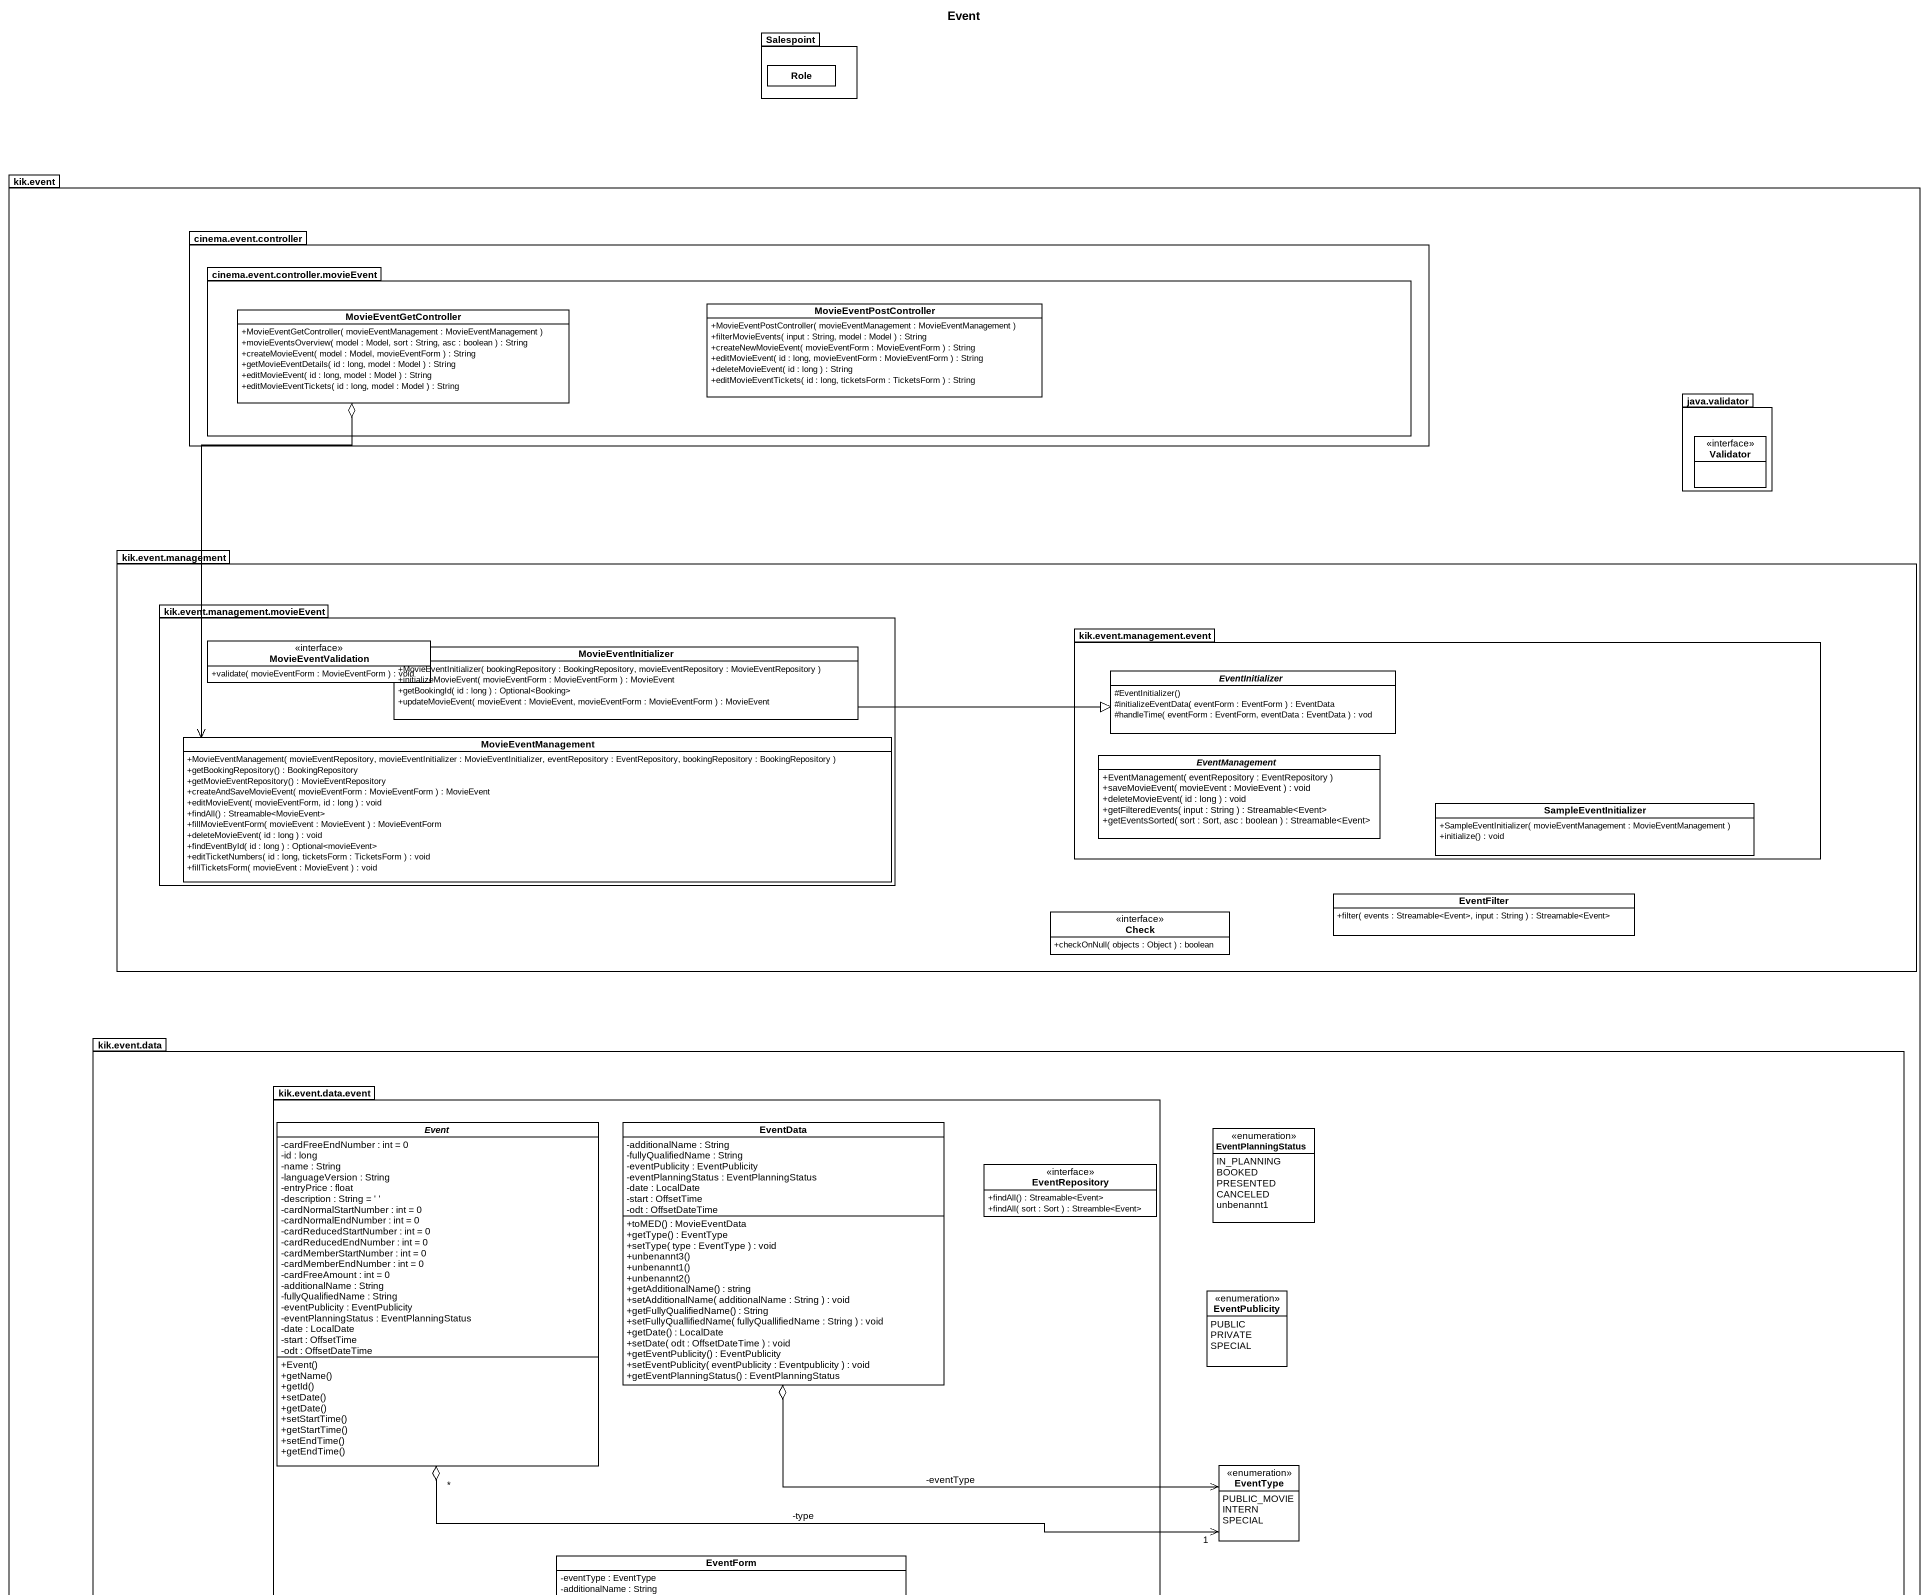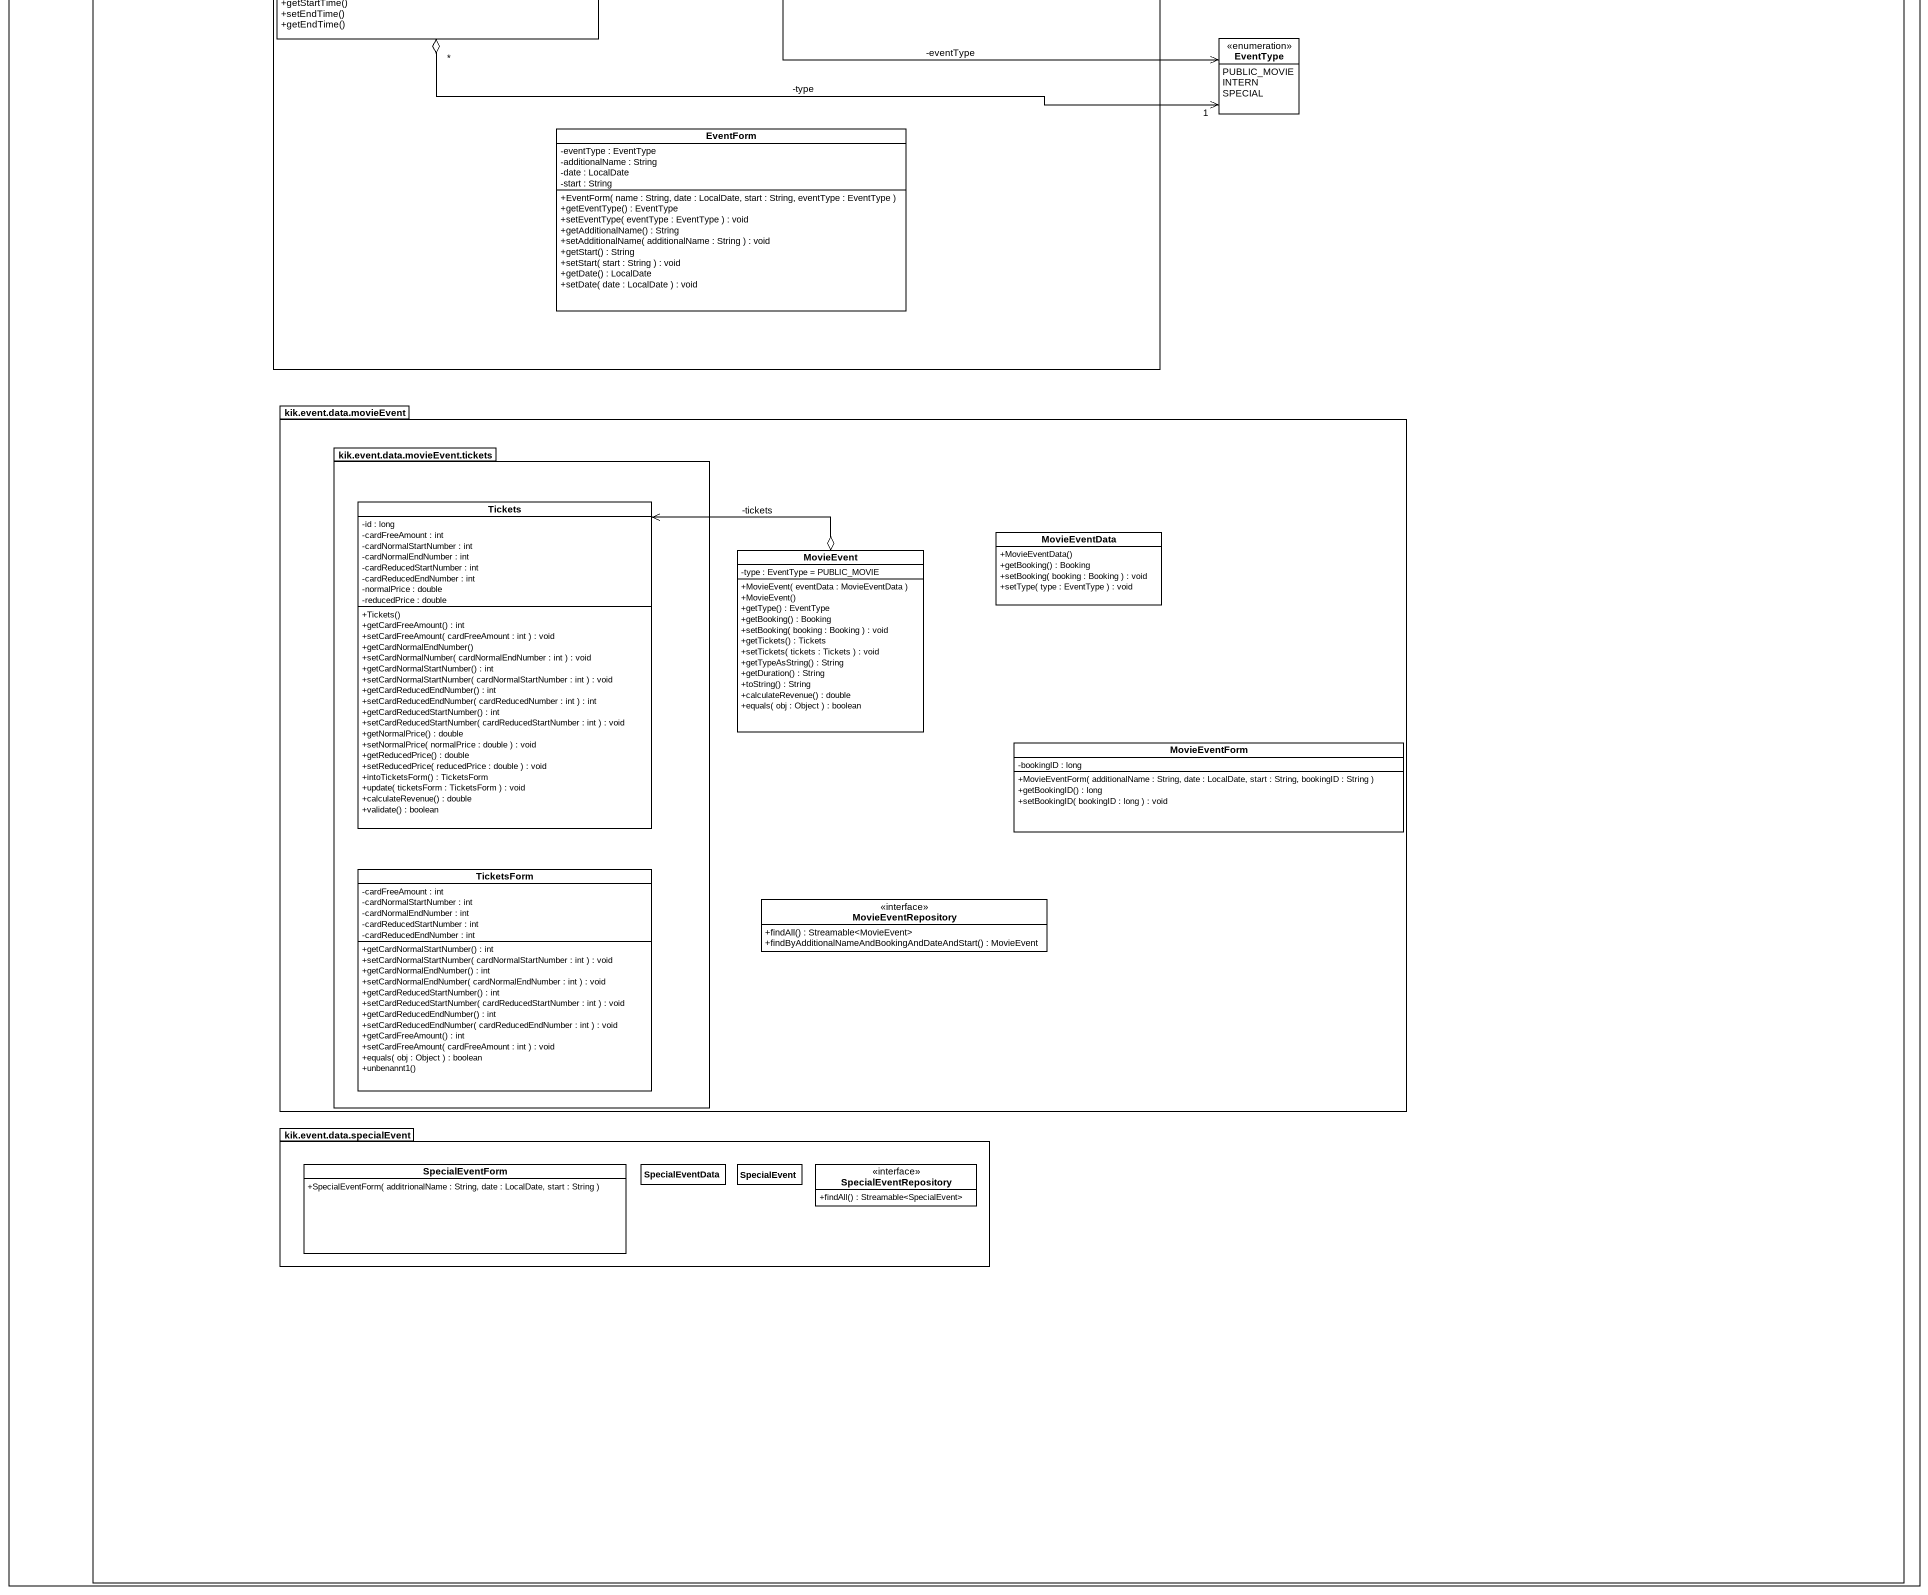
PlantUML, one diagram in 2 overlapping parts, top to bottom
@startuml
title Event
hide circle
hide empty members
skinparam classAttributeIconSize 0
package Salespoint {
  class Role
}
package "kik.event" as kik_event {
  package "cinema.event.controller" as cinema_event_controller {
    package "cinema.event.controller.movieEvent" as cinema_event_controller_2 {
      class MovieEventGetController {
        +MovieEventGetController( movieEventManagement : MovieEventManagement )
        +movieEventsOverview( model : Model, sort : String, asc : boolean ) : String
        +createMovieEvent( model : Model, movieEventForm ) : String
        +getMovieEventDetails( id : long, model : Model ) : String
        +editMovieEvent( id : long, model : Model ) : String
        +editMovieEventTickets( id : long, model : Model ) : String
      }
      class MovieEventPostController {
        +MovieEventPostController( movieEventManagement : MovieEventManagement )
        +filterMovieEvents( input : String, model : Model ) : String
        +createNewMovieEvent( movieEventForm : MovieEventForm ) : String
        +editMovieEvent( id : long, movieEventForm : MovieEventForm ) : String
        +deleteMovieEvent( id : long ) : String
        +editMovieEventTickets( id : long, ticketsForm : TicketsForm ) : String
      }
    }
  }
  package "java.validator" as java_validator {
    interface Validator
  }
  package "kik.event.management" as kik_event_management {
    package "kik.event.management.movieEvent" as kik_event_management_2 {
      interface MovieEventValidation {
        +validate( movieEventForm : MovieEventForm ) : void
      }
      class MovieEventInitializer {
        +MovieEventInitializer( bookingRepository : BookingRepository, movieEventRepository : MovieEventRepository )
        +initializeMovieEvent( movieEventForm : MovieEventForm ) : MovieEvent
        +getBookingId( id : long ) : Optional<Booking>
        +updateMovieEvent( movieEvent : MovieEvent, movieEventForm : MovieEventForm ) : MovieEvent
      }
      class MovieEventManagement {
        +MovieEventManagement( movieEventRepository, movieEventInitializer : MovieEventInitializer, eventRepository : EventRepository, bookingRepository : BookingRepository )
        +getBookingRepository() : BookingRepository
        +getMovieEventRepository() : MovieEventRepository
        +createAndSaveMovieEvent( movieEventForm : MovieEventForm ) : MovieEvent
        +editMovieEvent( movieEventForm, id : long ) : void
        +findAll() : Streamable<MovieEvent>
        +fillMovieEventForm( movieEvent : MovieEvent ) : MovieEventForm
        +deleteMovieEvent( id : long ) : void
        +findEventById( id : long ) : Optional<movieEvent>
        +editTicketNumbers( id : long, ticketsForm : TicketsForm ) : void
        +fillTicketsForm( movieEvent : MovieEvent ) : void
      }
    }
    package "kik.event.management.event" as kik_event_management_event {
      abstract class EventInitializer {
        #EventInitializer()
        #initializeEventData( eventForm : EventForm ) : EventData
        #handleTime( eventForm : EventForm, eventData : EventData ) : vod
      }
      abstract class EventManagement {
        +EventManagement( eventRepository : EventRepository )
        +saveMovieEvent( movieEvent : MovieEvent ) : void
        +deleteMovieEvent( id : long ) : void
        +getFilteredEvents( input : String ) : Streamable<Event>
        +getEventsSorted( sort : Sort, asc : boolean ) : Streamable<Event>
      }
      class SampleEventInitializer {
        +SampleEventInitializer( movieEventManagement : MovieEventManagement )
        +initialize() : void
      }
    }
    class EventFilter {
      +filter( events : Streamable<Event>, input : String ) : Streamable<Event>
    }
    interface Check {
      +checkOnNull( objects : Object ) : boolean
    }
  }
  package "kik.event.data" as kik_event_data {
    package "kik.event.data.event" as kik_event_data_event {
      abstract class Event {
        -cardFreeEndNumber : int = 0
        -id : long
        -name : String
        -languageVersion : String
        -entryPrice : float
        -description : String = ' '
        -cardNormalStartNumber : int = 0
        -cardNormalEndNumber : int = 0
        -cardReducedStartNumber : int = 0
        -cardReducedEndNumber : int = 0
        -cardMemberStartNumber : int = 0
        -cardMemberEndNumber : int = 0
        -cardFreeAmount : int = 0
        -additionalName : String
        -fullyQualifiedName : String
        -eventPublicity : EventPublicity
        -eventPlanningStatus : EventPlanningStatus
        -date : LocalDate
        -start : OffsetTime
        -odt : OffsetDateTime
        +Event()
        +getName()
        +getId()
        +setDate()
        +getDate()
        +setStartTime()
        +getStartTime()
        +setEndTime()
        +getEndTime()
      }
      class EventData {
        -additionalName : String
        -fullyQualifiedName : String
        -eventPublicity : EventPublicity
        -eventPlanningStatus : EventPlanningStatus
        -date : LocalDate
        -start : OffsetTime
        -odt : OffsetDateTime
        +toMED() : MovieEventData
        +getType() : EventType
        +setType( type : EventType ) : void
        +unbenannt3()
        +unbenannt1()
        +unbenannt2()
        +getAdditionalName() : string
        +setAdditionalName( additionalName : String ) : void
        +getFullyQualifiedName() : String
        +setFullyQuallifiedName( fullyQuallifiedName : String ) : void
        +getDate() : LocalDate
        +setDate( odt : OffsetDateTime ) : void
        +getEventPublicity() : EventPublicity
        +setEventPublicity( eventPublicity : Eventpublicity ) : void
        +getEventPlanningStatus() : EventPlanningStatus
      }
      interface EventRepository {
        +findAll() : Streamable<Event>
        +findAll( sort : Sort ) : Streamble<Event>
      }
      class EventForm {
        -eventType : EventType
        -additionalName : String
        -date : LocalDate
        -start : String
        +EventForm( name : String, date : LocalDate, start : String, eventType : EventType )
        +getEventType() : EventType
        +setEventType( eventType : EventType ) : void
        +getAdditionalName() : String
        +setAdditionalName( additionalName : String ) : void
        +getStart() : String
        +setStart( start : String ) : void
        +getDate() : LocalDate
        +setDate( date : LocalDate ) : void
      }
    }
    enum EventPlanningStatus {
      IN_PLANNING
      BOOKED
      PRESENTED
      CANCELED
      unbenannt1
    }
    enum EventPublicity {
      PUBLIC
      PRIVATE
      SPECIAL
    }
    enum EventType {
      PUBLIC_MOVIE
      INTERN
      SPECIAL
    }
    package "kik.event.data.movieEvent" as kik_event_data_movieEvent {
      package "kik.event.data.movieEvent.tickets" as kik_event_data_movieEvent_2 {
        class Tickets {
          -id : long
          -cardFreeAmount : int
          -cardNormalStartNumber : int
          -cardNormalEndNumber : int
          -cardReducedStartNumber : int
          -cardReducedEndNumber : int
          -normalPrice : double
          -reducedPrice : double
          +Tickets()
          +getCardFreeAmount() : int
          +setCardFreeAmount( cardFreeAmount : int ) : void
          +getCardNormalEndNumber()
          +setCardNormalNumber( cardNormalEndNumber : int ) : void
          +getCardNormalStartNumber() : int
          +setCardNormalStartNumber( cardNormalStartNumber : int ) : void
          +getCardReducedEndNumber() : int
          +setCardReducedEndNumber( cardReducedNumber : int ) : int
          +getCardReducedStartNumber() : int
          +setCardReducedStartNumber( cardReducedStartNumber : int ) : void
          +getNormalPrice() : double
          +setNormalPrice( normalPrice : double ) : void
          +getReducedPrice() : double
          +setReducedPrice( reducedPrice : double ) : void
          +intoTicketsForm() : TicketsForm
          +update( ticketsForm : TicketsForm ) : void
          +calculateRevenue() : double
          +validate() : boolean
        }
        class TicketsForm {
          -cardFreeAmount : int
          -cardNormalStartNumber : int
          -cardNormalEndNumber : int
          -cardReducedStartNumber : int
          -cardReducedEndNumber : int
          +getCardNormalStartNumber() : int
          +setCardNormalStartNumber( cardNormalStartNumber : int ) : void
          +getCardNormalEndNumber() : int
          +setCardNormalEndNumber( cardNormalEndNumber : int ) : void
          +getCardReducedStartNumber() : int
          +setCardReducedStartNumber( cardReducedStartNumber : int ) : void
          +getCardReducedEndNumber() : int
          +setCardReducedEndNumber( cardReducedEndNumber : int ) : void
          +getCardFreeAmount() : int
          +setCardFreeAmount( cardFreeAmount : int ) : void
          +equals( obj : Object ) : boolean
          +unbenannt1()
        }
      }
      class MovieEvent {
        -type : EventType = PUBLIC_MOVIE
        +MovieEvent( eventData : MovieEventData )
        +MovieEvent()
        +getType() : EventType
        +getBooking() : Booking
        +setBooking( booking : Booking ) : void
        +getTickets() : Tickets
        +setTickets( tickets : Tickets ) : void
        +getTypeAsString() : String
        +getDuration() : String
        +toString() : String
        +calculateRevenue() : double
        +equals( obj : Object ) : boolean
      }
      class MovieEventData {
        +MovieEventData()
        +getBooking() : Booking
        +setBooking( booking : Booking ) : void
        +setType( type : EventType ) : void
      }
      class MovieEventForm {
        -bookingID : long
        +MovieEventForm( additionalName : String, date : LocalDate, start : String, bookingID : String )
        +getBookingID() : long
        +setBookingID( bookingID : long ) : void
      }
      interface MovieEventRepository {
        +findAll() : Streamable<MovieEvent>
        +findByAdditionalNameAndBookingAndDateAndStart() : MovieEvent
      }
    }
    package "kik.event.data.specialEvent" as kik_event_data_specialEvent {
      class SpecialEventForm {
        +SpecialEventForm( additrionalName : String, date : LocalDate, start : String )
      }
      class SpecialEventData
      class SpecialEvent
      interface SpecialEventRepository {
        +findAll() : Streamable<SpecialEvent>
      }
    }
  }
}
MovieEventGetController o--> MovieEventManagement
MovieEventInitializer -right-|> EventInitializer
Event "*" o-right-> "1" EventType : -type
EventData o-right-> EventType : -eventType
MovieEvent o-left-> Tickets : -tickets
@enduml
